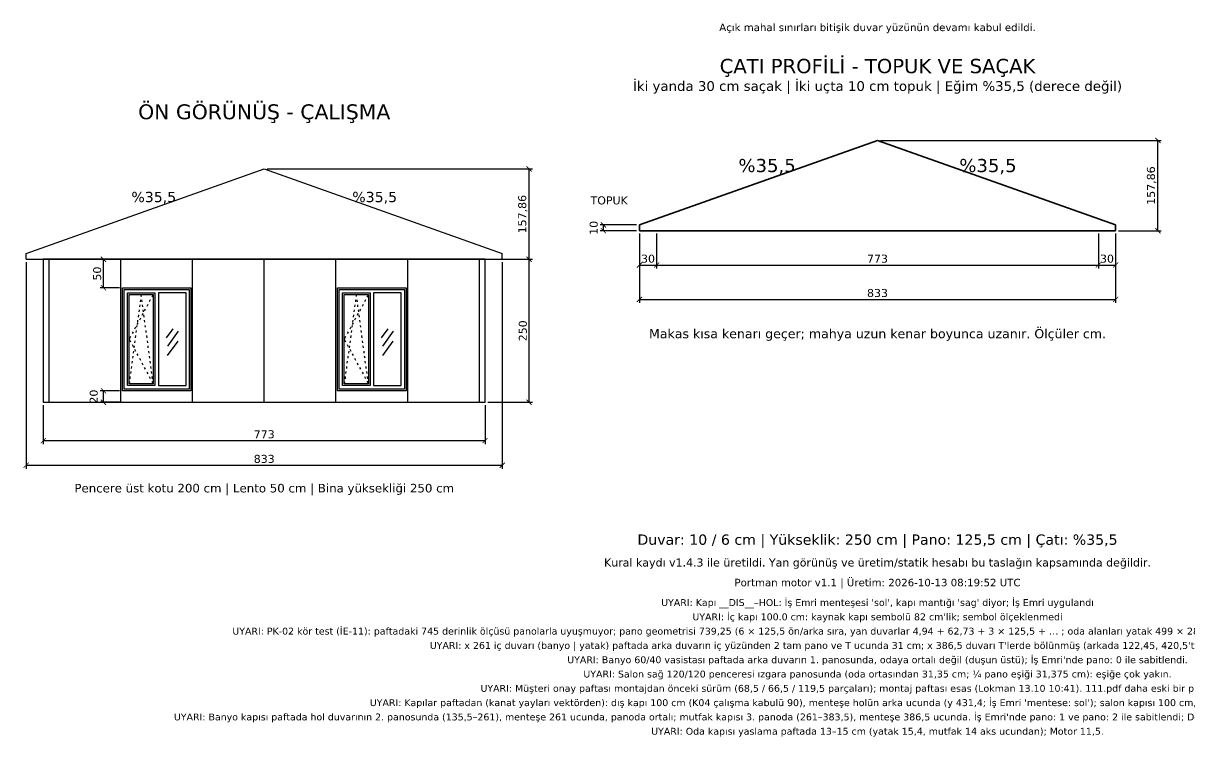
# Model space of a CAD drawing. Header units: centimetres. Extents: x -135 to 4159, y -1445 to 1077.
# Drawn here: x -35 to 2006, y -1445 to -198 of the extents above; entities that cross this region are included whole.
import ezdxf
from ezdxf.enums import TextEntityAlignment as Align

# ---------------------------------------------------------------- set-up
doc = ezdxf.new("R2010")
doc.units = ezdxf.units.CM
for name, color, linetype in [('CATI_GORUNUS', 7, 'Continuous'), ('CATI_OLCU', 4, 'Continuous'), ('CATI_YAZI', 7, 'Continuous'), ('ODA_ADLARI', 7, 'Continuous'), ('ON_CATI', 7, 'Continuous'), ('ON_DERZ', 8, 'Continuous'), ('ON_DOGRAMA', 4, 'Continuous'), ('ON_GORUNUS', 7, 'Continuous'), ('ON_OLCU', 4, 'Continuous'), ('ON_TOPUK', 1, 'Continuous'), ('ON_YAZI', 7, 'Continuous'), ('PORTMAN_INFO', 7, 'Continuous')]:
    doc.layers.add(name, color=color, linetype=linetype)
doc.styles.add('PORTMAN', font='DejaVuSans.ttf')
doc.dimstyles.new('PORTMAN', dxfattribs={"dimtxt": 14, "dimasz": 9, "dimexe": 6, "dimexo": 5, "dimgap": 4, "dimtad": 1, "dimtxsty": 'PORTMAN', "dimblk": 'ARCHTICK', "dimcen": 2.5, "dimazin": 3, "dimtfac": 0.5, "dimtmove": 2, "dimatfit": 3})

# ---------------------------------------------------------------- blocks, each defined once
blk = doc.blocks.new('kaynak-on-pencere')
at = {"color": 1, "linetype": 'Continuous', "lineweight": 25, "ltscale": 0.5}
for p, q in [((34.7, 108.5), (33.1, 105.4)), ((19.5, 97), (19.2, 94.6)), ((20.3, 102.7), (20.1, 100.5)), ((22.3, 100.5), (21.9, 102.7)), ((23, 94.6), (22.7, 97)), ((25.8, 92.1), (24.7, 90.1)), ((28.7, 97.2), (27.6, 95.2)), ((31.4, 102.5), (30.3, 100.3)), ((17.2, 79.7), (17, 77.3)), ((18.1, 85.5), (17.7, 83.1)), ((18.8, 91.2), (18.5, 89)), ((20.3, 81.9), (19.2, 79.8)), ((23, 87), (21.9, 85)), ((23.8, 89), (23.6, 91.2)), ((24.7, 83.1), (24.3, 85.5)), ((25.4, 77.3), (25, 79.7)), ((12.1, 66.5), (11, 64.5)), ((14.8, 71.6), (13.7, 69.6)), ((15.7, 68.1), (15.3, 65.8)), ((16.4, 73.8), (16.1, 71.6)), ((17.5, 76.7), (16.4, 74.7)), ((26.1, 71.6), (25.8, 73.8)), ((26.9, 65.8), (26.7, 68.1)), ((14.1, 56.5), (13.7, 54.3)), ((14.8, 62.3), (14.6, 59.9)), ((27.8, 59.9), (27.4, 62.3)), ((28.5, 54.3), (28.1, 56.5)), ((11, 52.1), (12.1, 50.1)), ((12.6, 44.9), (12.2, 42.6)), ((13.3, 50.8), (13, 48.4)), ((13.7, 47), (14.8, 44.9)), ((16.4, 41.8), (17.5, 39.8)), ((29.2, 48.4), (28.9, 50.8)), ((30, 42.6), (29.8, 44.9)), ((10.2, 27.6), (9.9, 25.2)), ((11, 33.4), (10.6, 31.1)), ((11.7, 39.1), (11.5, 36.9)), ((19.2, 36.7), (20.3, 34.7)), ((21.9, 31.6), (23, 29.4)), ((24.7, 26.5), (25.8, 24.3)), ((30.9, 36.9), (30.5, 39.1)), ((31.6, 31.1), (31.2, 33.4)), ((32.3, 25.2), (32.2, 27.6)), ((8.6, 16.1), (8.4, 13.7)), ((9.5, 21.9), (9.1, 19.5)), ((27.6, 21.2), (28.7, 19.2)), ((30.3, 16.1), (31.4, 14.1)), ((33.3, 19.5), (32.9, 21.9)), ((34, 13.7), (33.6, 16.1)), ((7.9, 10.2), (7.5, 7.9))]:
    blk.add_line(p, q, dxfattribs=at)
at = {"color": 7, "linetype": 'Continuous', "lineweight": 25, "ltscale": 0.5}
for p, q in [((56.6, 69.8), (49.1, 59.7)), ((62.7, 67.4), (50.6, 50.2)), ((62.3, 55.9), (50.4, 39.8))]:
    blk.add_line(p, q, dxfattribs=at)
at = {"color": 7, "linetype": 'Continuous', "lineweight": 25}
for points in [[(0, 116), (77.1, 116), (77.1, 0), (0, 0)], [(2, 114.2), (75.3, 114.2), (75.3, 2), (2, 2)], [(5.7, 110.5), (36.7, 110.5), (36.7, 6), (5.7, 6)], [(7.5, 108.5), (34.7, 108.5), (34.7, 7.9), (7.5, 7.9)], [(71.6, 110.5), (40.6, 110.5), (40.6, 6), (71.6, 6)]]:
    blk.add_lwpolyline(points, close=True, dxfattribs=at)
at = {"color": 1, "linetype": 'Continuous', "lineweight": 25}
for points in [[(21.4, 106.2), (21.2, 108.5), (20.8, 106.2)], [(9.1, 61.4), (7.5, 58.3), (9.1, 55.2)], [(33.1, 11), (34.7, 7.9), (34.3, 10.2)]]:
    blk.add_lwpolyline(points, dxfattribs=at)
blk = doc.blocks.new('_ARCHTICK')
at = {"color": 0, "linetype": 'BYBLOCK', "const_width": 0.15}
blk.add_lwpolyline([(-0.5, -0.5), (0.5, 0.5)], dxfattribs=at)

msp = doc.modelspace()

# ---------------------------------------------------------------- linework, layer by layer
at = {"layer": 'CATI_GORUNUS', "lineweight": 35}
for p, q in [((1043, -550.4125), (1459.5, -402.555)), ((1459.5, -402.555), (1876, -550.4125)), ((1043, -560.4125), (1876, -560.4125))]:
    msp.add_line(p, q, dxfattribs=at)
at = {"layer": 'CATI_GORUNUS', "color": 1, "lineweight": 35}
for p, q in [((1043, -560.4125), (1043, -550.4125)), ((1876, -560.4125), (1876, -550.4125))]:
    msp.add_line(p, q, dxfattribs=at)
at = {"layer": 'ON_CATI'}
for p, q in [((-30, -600.4125), (386.5, -452.555)), ((386.5, -452.555), (803, -600.4125)), ((-30, -610.4125), (803, -610.4125))]:
    msp.add_line(p, q, dxfattribs=at)
at = {"layer": 'ON_DERZ'}
for p, q in [((10, -860.4125), (10, -610.4125)), ((135.5, -860.4125), (135.5, -610.4125)), ((261, -860.4125), (261, -610.4125)), ((386.5, -860.4125), (386.5, -610.4125)), ((512, -860.4125), (512, -610.4125)), ((637.5, -860.4125), (637.5, -610.4125)), ((763, -860.4125), (763, -610.4125))]:
    msp.add_line(p, q, dxfattribs=at)
at = {"layer": 'ON_GORUNUS'}
msp.add_lwpolyline([(0, -860.4125), (773, -860.4125), (773, -610.4125), (0, -610.4125)], close=True, dxfattribs=at)
at = {"layer": 'ON_TOPUK'}
for p, q in [((-30, -610.4125), (-30, -600.4125)), ((803, -610.4125), (803, -600.4125))]:
    msp.add_line(p, q, dxfattribs=at)

# ---------------------------------------------------------------- block references
at = {"layer": 'ON_DOGRAMA', "xscale": 1.5564000466920014, "yscale": 1.5514967634053631}
for p in [(138.25, -840.4125), (514.75, -840.4125)]:
    msp.add_blockref('kaynak-on-pencere', p, dxfattribs=at)

# ---------------------------------------------------------------- texts
at = {"layer": 'CATI_YAZI', "style": 'PORTMAN'}
for s, height, p in [('ÇATI PROFİLİ - TOPUK VE SAÇAK', 25, (1459.5, -272.555)), ('İki yanda 30 cm saçak | İki uçta 10 cm topuk | Eğim %35,5 (derece değil)', 17, (1459.5, -307.555)), ('%35,5', 23, (1266.25, -446.4838)), ('%35,5', 23, (1652.75, -446.4838)), ('TOPUK', 14, (990, -507.4125)), ('Makas kısa kenarı geçer; mahya uzun kenar boyunca uzanır. Ölçüler cm.', 16, (1459.5, -740.4125))]:
    msp.add_text(s, height=height, dxfattribs=at).set_placement(p, align=Align.MIDDLE_CENTER)
at = {"layer": 'ODA_ADLARI', "style": 'PORTMAN'}
msp.add_text('Açık mahal sınırları bitişik duvar yüzünün devamı kabul edildi.', height=13, dxfattribs=at).set_placement((1459.5, -205), align=Align.MIDDLE_CENTER)
at = {"layer": 'ON_YAZI', "style": 'PORTMAN'}
for s, height, p in [('ÖN GÖRÜNÜŞ - ÇALIŞMA', 26, (386.5, -352.555)), ('%35,5', 18, (193.25, -501.4837)), ('%35,5', 18, (579.75, -501.4837)), ('Pencere üst kotu 200 cm | Lento 50 cm | Bina yüksekliği 250 cm', 15, (386.5, -1010.4125))]:
    msp.add_text(s, height=height, dxfattribs=at).set_placement(p, align=Align.MIDDLE_CENTER)
at = {"layer": 'PORTMAN_INFO', "style": 'PORTMAN'}
for s, height, p in [('Duvar: 10 / 6 cm | Yükseklik: 250 cm | Pano: 125,5 cm | Çatı: %35,5', 18, (1459.5, -1100.4125)), ('Kural kaydı v1.4.3 ile üretildi. Yan görünüş ve üretim/statik hesabı bu taslağın kapsamında değildir.', 14, (1459.5, -1140.4125)), ('Portman motor v1.1 | Üretim: 2026-10-13 08:19:52 UTC', 13, (1459.5, -1175.4125)), ("UYARI: Kapı __DIS__–HOL: İş Emri menteşesi 'sol', kapı mantığı 'sag' diyor; İş Emri uygulandı", 12, (1459.5, -1210.4125)), ("UYARI: İç kapı 100.0 cm: kaynak kapı sembolü 82 cm'lik; sembol ölçeklenmedi", 12, (1459.5, -1235.4125)), ('UYARI: PK-02 kör test (İE-11): paftadaki 745 derinlik ölçüsü panolarla uyuşmuyor; pano geometrisi 739,25 (6 × 125,5 ön/arka sıra, yan duvarlar 4,94 + 62,73 + 3 × 125,5 + … ; oda alanları yatak 499 × 282 = 14,07 m², banyo 7 m² ile doğrulandı). İş Emri 739,25 ile kuruldu.', 12, (1459.5, -1260.4125)), ("UYARI: x 261 iç duvarı (banyo | yatak) paftada arka duvarın iç yüzünden 2 tam pano ve T ucunda 31 cm; x 386,5 duvarı T'lerde bölünmüş (arkada 122,45, 420,5'ten öne 2 tam + önde 57,7).", 12, (1459.5, -1285.4125)), ("UYARI: Banyo 60/40 vasistası paftada arka duvarın 1. panosunda, odaya ortalı değil (duşun üstü); İş Emri'nde pano: 0 ile sabitlendi.", 12, (1459.5, -1310.4125)), ('UYARI: Salon sağ 120/120 penceresi ızgara panosunda (oda ortasından 31,35 cm; ¼ pano eşiği 31,375 cm): eşiğe çok yakın.', 12, (1459.5, -1335.4125)), ('UYARI: Müşteri onay paftası montajdan önceki sürüm (68,5 / 66,5 / 119,5 parçaları); montaj paftası esas (Lokman 13.10 10:41). 111.pdf daha eski bir plan, kullanılmadı.', 12, (1459.5, -1360.4125)), ("UYARI: Kapılar paftadan (kanat yayları vektörden): dış kapı 100 cm (K04 çalışma kabulü 90), menteşe holün arka ucunda (y 431,4; İş Emri 'mentese: sol'); salon kapısı 100 cm, öteki iç kapılar 80'lik kanat (82 boşluk).", 12, (1459.5, -1385.4125)), ("UYARI: Banyo kapısı paftada hol duvarının 2. panosunda (135,5–261), menteşe 261 ucunda, panoda ortalı; mutfak kapısı 3. panoda (261–383,5), menteşe 386,5 ucunda. İş Emri'nde pano: 1 ve pano: 2 ile sabitlendi; D-13 kapı mantığı kendi başına ikisini de 1. panoya koyuyordu (aday panoların ilki).", 12, (1459.5, -1410.4125)), ('UYARI: Oda kapısı yaslama paftada 13–15 cm (yatak 15,4, mutfak 14 aks ucundan); Motor 11,5.', 12, (1459.5, -1435.4125))]:
    msp.add_text(s, height=height, dxfattribs=at).set_placement(p, align=Align.MIDDLE_CENTER)

# ---------------------------------------------------------------- dimensions: what is measured, and where the dimension line sits
at = {"layer": 'CATI_OLCU'}
for base, p1, p2 in [((1950, -560.4125), (1876, -560.4125), (1459.5, -402.555)), ((980, -560.4125), (1043, -560.4125), (1043, -550.4125))]:
    msp.add_linear_dim(base=base, p1=p1, p2=p2, angle=90, dimstyle='PORTMAN', override={"dimtxt": 14, "dimasz": 9, "dimexe": 6, "dimexo": 5, "dimdec": 2, "dimzin": 8, "dimdsep": 44}, dxfattribs=at).render()
for base, p1, p2 in [((1043, -680.4125), (1043, -560.4125), (1876, -560.4125)), ((1043, -620.4125), (1043, -560.4125), (1073, -560.4125)), ((1073, -620.4125), (1073, -560.4125), (1846, -560.4125)), ((1846, -620.4125), (1846, -560.4125), (1876, -560.4125))]:
    msp.add_linear_dim(base=base, p1=p1, p2=p2, dimstyle='PORTMAN', override={"dimtxt": 14, "dimasz": 9, "dimexe": 6, "dimexo": 5, "dimdec": 2, "dimzin": 8, "dimdsep": 44}, dxfattribs=at).render()
at = {"layer": 'ON_OLCU'}
for base, p1, p2 in [((850, -610.4125), (803, -610.4125), (386.5, -452.555)), ((105.25, -660.4125), (138.25, -660.4125), (138.25, -610.4125)), ((850, -860.4125), (773, -860.4125), (773, -610.4125)), ((105.25, -860.4125), (138.25, -860.4125), (138.25, -840.4125))]:
    msp.add_linear_dim(base=base, p1=p1, p2=p2, angle=90, dimstyle='PORTMAN', override={"dimtxt": 14, "dimasz": 9, "dimexe": 6, "dimexo": 5, "dimdec": 2, "dimzin": 8, "dimdsep": 44}, dxfattribs=at).render()
for base, p1, p2 in [((-30, -970.4125), (-30, -610.4125), (803, -610.4125)), ((0, -927.4125), (0, -860.4125), (773, -860.4125))]:
    msp.add_linear_dim(base=base, p1=p1, p2=p2, dimstyle='PORTMAN', override={"dimtxt": 14, "dimasz": 9, "dimexe": 6, "dimexo": 5, "dimdec": 2, "dimzin": 8, "dimdsep": 44}, dxfattribs=at).render()

doc.saveas('drawing.dxf')
